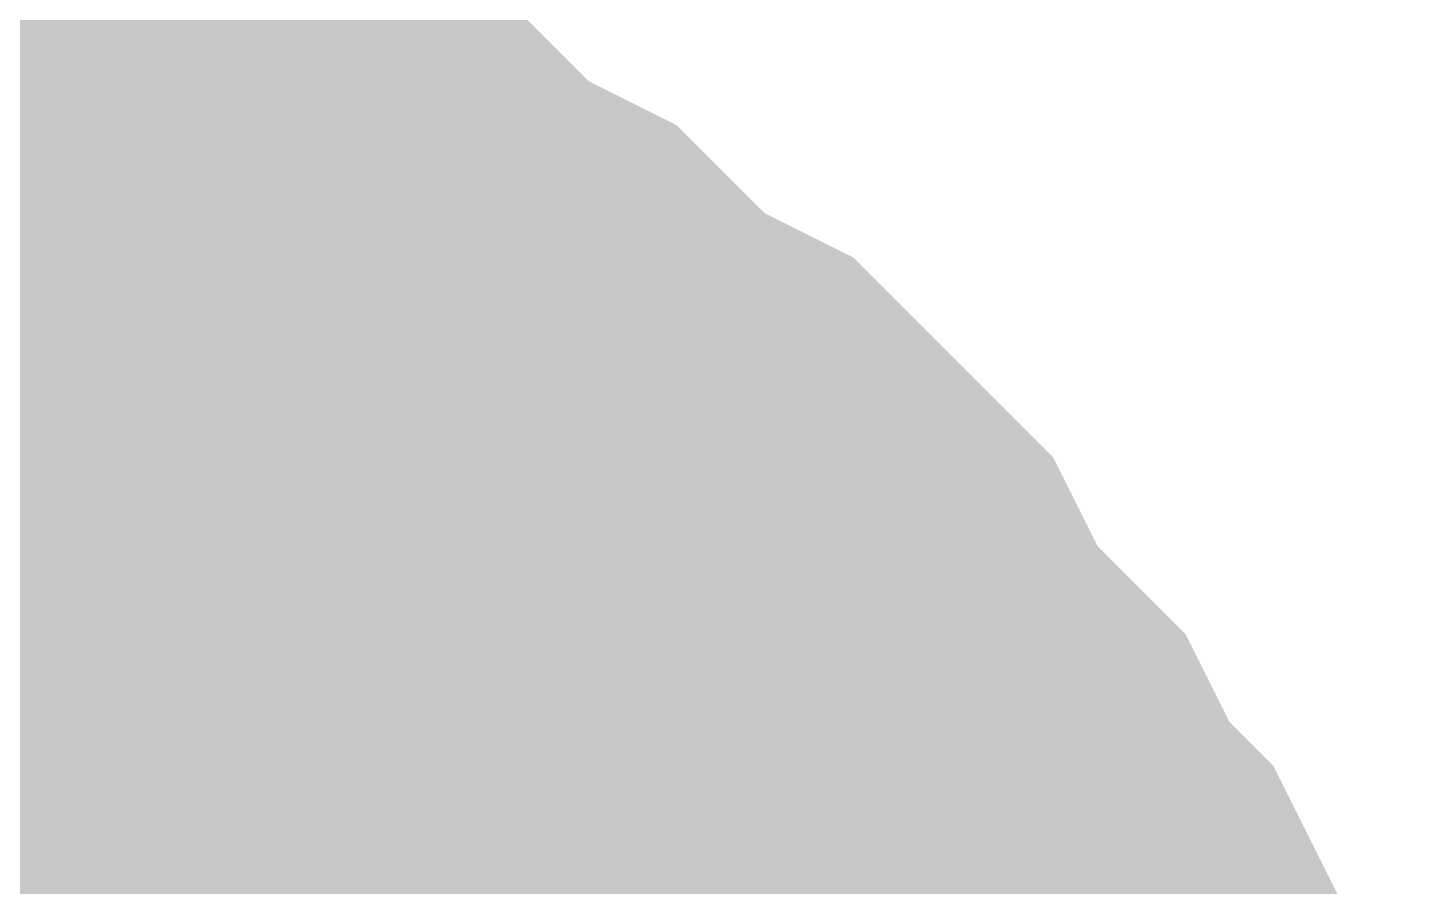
# Model space of a CAD drawing. Header units: inches. Extents: x 0 to 841, y 0 to 594.
# Drawn here: x 445.164 to 445.87, y 552.882 to 553.32 of the extents above; entities that cross this region are included whole.
import ezdxf

# ---------------------------------------------------------------- set-up
doc = ezdxf.new("R2010")
doc.units = ezdxf.units.IN
doc.layers.add('Sheet', color=255, linetype='Continuous')

msp = doc.modelspace()

# ---------------------------------------------------------------- linework, layer by layer
at = {"layer": 'Sheet'}
for points in [[(445.00147, 552.49546, 0.7493, 0.7493, 0), (445.00147, 554.98843, 0.7493, 0.7493, 0)], [(445.00147, 553.25908, 0.29972, 0.29972, 0), (445.04638, 553.25908, 0.29972, 0.29972, 0), (445.0913, 553.25908, 0.29972, 0.29972, 0), (445.11376, 553.25908, 0.29972, 0.29972, 0), (445.15867, 553.23662, 0.29972, 0.29972, 0), (445.20359, 553.23662, 0.29972, 0.29972, 0), (445.22605, 553.21416, 0.29972, 0.29972, 0), (445.27096, 553.21416, 0.29972, 0.29972, 0), (445.29342, 553.1917, 0.29972, 0.29972, 0), (445.33834, 553.1917, 0.29972, 0.29972, 0), (445.36079, 553.16924, 0.29972, 0.29972, 0), (445.40571, 553.14678, 0.29972, 0.29972, 0), (445.42817, 553.12432, 0.29972, 0.29972, 0), (445.45062, 553.10186, 0.29972, 0.29972, 0), (445.49554, 553.0794, 0.29972, 0.29972, 0), (445.518, 553.05694, 0.29972, 0.29972, 0), (445.54046, 553.03448, 0.29972, 0.29972, 0), (445.56291, 553.01202, 0.29972, 0.29972, 0), (445.58537, 552.96711, 0.29972, 0.29972, 0), (445.60783, 552.94465, 0.29972, 0.29972, 0), (445.63029, 552.92219, 0.29972, 0.29972, 0), (445.65274, 552.87727, 0.29972, 0.29972, 0), (445.6752, 552.85481, 0.29972, 0.29972, 0), (445.69766, 552.80989, 0.29972, 0.29972, 0), (445.69766, 552.78743, 0.29972, 0.29972, 0), (445.72012, 552.74251, 0.29972, 0.29972, 0), (445.72012, 552.72006, 0.29972, 0.29972, 0)], [(445.00147, 553.25908, 0.29972, 0.29972, 0), (445.04638, 553.25908, 0.29972, 0.29972, 0), (445.0913, 553.25908, 0.29972, 0.29972, 0), (445.11376, 553.25908, 0.29972, 0.29972, 0), (445.15867, 553.23662, 0.29972, 0.29972, 0), (445.20359, 553.23662, 0.29972, 0.29972, 0), (445.22605, 553.21416, 0.29972, 0.29972, 0), (445.27096, 553.21416, 0.29972, 0.29972, 0), (445.29342, 553.1917, 0.29972, 0.29972, 0), (445.33834, 553.1917, 0.29972, 0.29972, 0), (445.36079, 553.16924, 0.29972, 0.29972, 0), (445.40571, 553.14678, 0.29972, 0.29972, 0), (445.42817, 553.12432, 0.29972, 0.29972, 0), (445.45062, 553.10186, 0.29972, 0.29972, 0), (445.49554, 553.0794, 0.29972, 0.29972, 0), (445.518, 553.05694, 0.29972, 0.29972, 0), (445.54046, 553.03448, 0.29972, 0.29972, 0), (445.56291, 553.01202, 0.29972, 0.29972, 0), (445.58537, 552.96711, 0.29972, 0.29972, 0), (445.60783, 552.94465, 0.29972, 0.29972, 0), (445.63029, 552.92219, 0.29972, 0.29972, 0), (445.65274, 552.87727, 0.29972, 0.29972, 0), (445.6752, 552.85481, 0.29972, 0.29972, 0), (445.69766, 552.80989, 0.29972, 0.29972, 0), (445.69766, 552.78743, 0.29972, 0.29972, 0), (445.72012, 552.74251, 0.29972, 0.29972, 0), (445.72012, 552.72006, 0.29972, 0.29972, 0)], [(445.00147, 553.25908, 0.29972, 0.29972, 0), (445.04638, 553.25908, 0.29972, 0.29972, 0), (445.0913, 553.25908, 0.29972, 0.29972, 0), (445.11376, 553.25908, 0.29972, 0.29972, 0), (445.15867, 553.23662, 0.29972, 0.29972, 0), (445.20359, 553.23662, 0.29972, 0.29972, 0), (445.22605, 553.21416, 0.29972, 0.29972, 0), (445.27096, 553.21416, 0.29972, 0.29972, 0), (445.29342, 553.1917, 0.29972, 0.29972, 0), (445.33834, 553.1917, 0.29972, 0.29972, 0), (445.36079, 553.16924, 0.29972, 0.29972, 0), (445.40571, 553.14678, 0.29972, 0.29972, 0), (445.42817, 553.12432, 0.29972, 0.29972, 0), (445.45062, 553.10186, 0.29972, 0.29972, 0), (445.49554, 553.0794, 0.29972, 0.29972, 0), (445.518, 553.05694, 0.29972, 0.29972, 0), (445.54046, 553.03448, 0.29972, 0.29972, 0), (445.56291, 553.01202, 0.29972, 0.29972, 0), (445.58537, 552.96711, 0.29972, 0.29972, 0), (445.60783, 552.94465, 0.29972, 0.29972, 0), (445.63029, 552.92219, 0.29972, 0.29972, 0), (445.65274, 552.87727, 0.29972, 0.29972, 0), (445.6752, 552.85481, 0.29972, 0.29972, 0), (445.69766, 552.80989, 0.29972, 0.29972, 0), (445.69766, 552.78743, 0.29972, 0.29972, 0), (445.72012, 552.74251, 0.29972, 0.29972, 0), (445.72012, 552.72006, 0.29972, 0.29972, 0)], [(445.00147, 553.25908, 0.29972, 0.29972, 0), (445.04638, 553.25908, 0.29972, 0.29972, 0), (445.0913, 553.25908, 0.29972, 0.29972, 0), (445.11376, 553.25908, 0.29972, 0.29972, 0), (445.15867, 553.23662, 0.29972, 0.29972, 0), (445.20359, 553.23662, 0.29972, 0.29972, 0), (445.22605, 553.21416, 0.29972, 0.29972, 0), (445.27096, 553.21416, 0.29972, 0.29972, 0), (445.29342, 553.1917, 0.29972, 0.29972, 0), (445.33834, 553.1917, 0.29972, 0.29972, 0), (445.36079, 553.16924, 0.29972, 0.29972, 0), (445.40571, 553.14678, 0.29972, 0.29972, 0), (445.42817, 553.12432, 0.29972, 0.29972, 0), (445.45062, 553.10186, 0.29972, 0.29972, 0), (445.49554, 553.0794, 0.29972, 0.29972, 0), (445.518, 553.05694, 0.29972, 0.29972, 0), (445.54046, 553.03448, 0.29972, 0.29972, 0), (445.56291, 553.01202, 0.29972, 0.29972, 0), (445.58537, 552.96711, 0.29972, 0.29972, 0), (445.60783, 552.94465, 0.29972, 0.29972, 0), (445.63029, 552.92219, 0.29972, 0.29972, 0), (445.65274, 552.87727, 0.29972, 0.29972, 0), (445.6752, 552.85481, 0.29972, 0.29972, 0), (445.69766, 552.80989, 0.29972, 0.29972, 0), (445.69766, 552.78743, 0.29972, 0.29972, 0), (445.72012, 552.74251, 0.29972, 0.29972, 0), (445.72012, 552.72006, 0.29972, 0.29972, 0)], [(445.00147, 553.25908, 0.29972, 0.29972, 0), (445.04638, 553.25908, 0.29972, 0.29972, 0), (445.0913, 553.25908, 0.29972, 0.29972, 0), (445.11376, 553.25908, 0.29972, 0.29972, 0), (445.15867, 553.23662, 0.29972, 0.29972, 0), (445.20359, 553.23662, 0.29972, 0.29972, 0), (445.22605, 553.21416, 0.29972, 0.29972, 0), (445.27096, 553.21416, 0.29972, 0.29972, 0), (445.29342, 553.1917, 0.29972, 0.29972, 0), (445.33834, 553.1917, 0.29972, 0.29972, 0), (445.36079, 553.16924, 0.29972, 0.29972, 0), (445.40571, 553.14678, 0.29972, 0.29972, 0), (445.42817, 553.12432, 0.29972, 0.29972, 0), (445.45062, 553.10186, 0.29972, 0.29972, 0), (445.49554, 553.0794, 0.29972, 0.29972, 0), (445.518, 553.05694, 0.29972, 0.29972, 0), (445.54046, 553.03448, 0.29972, 0.29972, 0), (445.56291, 553.01202, 0.29972, 0.29972, 0), (445.58537, 552.96711, 0.29972, 0.29972, 0), (445.60783, 552.94465, 0.29972, 0.29972, 0), (445.63029, 552.92219, 0.29972, 0.29972, 0), (445.65274, 552.87727, 0.29972, 0.29972, 0), (445.6752, 552.85481, 0.29972, 0.29972, 0), (445.69766, 552.80989, 0.29972, 0.29972, 0), (445.69766, 552.78743, 0.29972, 0.29972, 0), (445.72012, 552.74251, 0.29972, 0.29972, 0), (445.72012, 552.72006, 0.29972, 0.29972, 0)], [(445.11376, 553.25908, 0.09906, 0.09906, 0), (445.15867, 553.23662, 0.09906, 0.09906, 0), (445.20359, 553.23662, 0.09906, 0.09906, 0), (445.22605, 553.21416, 0.09906, 0.09906, 0), (445.27096, 553.21416, 0.09906, 0.09906, 0), (445.29342, 553.1917, 0.09906, 0.09906, 0), (445.33834, 553.1917, 0.09906, 0.09906, 0), (445.36079, 553.16924, 0.09906, 0.09906, 0), (445.40571, 553.14678, 0.09906, 0.09906, 0), (445.42817, 553.12432, 0.09906, 0.09906, 0), (445.45062, 553.10186, 0.09906, 0.09906, 0), (445.49554, 553.0794, 0.09906, 0.09906, 0), (445.518, 553.05694, 0.09906, 0.09906, 0), (445.54046, 553.03448, 0.09906, 0.09906, 0), (445.56291, 553.01202, 0.09906, 0.09906, 0), (445.58537, 552.96711, 0.09906, 0.09906, 0), (445.60783, 552.94465, 0.09906, 0.09906, 0), (445.63029, 552.92219, 0.09906, 0.09906, 0), (445.65274, 552.87727, 0.09906, 0.09906, 0), (445.6752, 552.85481, 0.09906, 0.09906, 0), (445.69766, 552.80989, 0.09906, 0.09906, 0)], [(445.11376, 553.25908, 0.09906, 0.09906, 0), (445.15867, 553.23662, 0.09906, 0.09906, 0), (445.20359, 553.23662, 0.09906, 0.09906, 0), (445.22605, 553.21416, 0.09906, 0.09906, 0), (445.27096, 553.21416, 0.09906, 0.09906, 0), (445.29342, 553.1917, 0.09906, 0.09906, 0), (445.33834, 553.1917, 0.09906, 0.09906, 0), (445.36079, 553.16924, 0.09906, 0.09906, 0), (445.40571, 553.14678, 0.09906, 0.09906, 0), (445.42817, 553.12432, 0.09906, 0.09906, 0), (445.45062, 553.10186, 0.09906, 0.09906, 0), (445.49554, 553.0794, 0.09906, 0.09906, 0), (445.518, 553.05694, 0.09906, 0.09906, 0), (445.54046, 553.03448, 0.09906, 0.09906, 0), (445.56291, 553.01202, 0.09906, 0.09906, 0), (445.58537, 552.96711, 0.09906, 0.09906, 0), (445.60783, 552.94465, 0.09906, 0.09906, 0), (445.63029, 552.92219, 0.09906, 0.09906, 0), (445.65274, 552.87727, 0.09906, 0.09906, 0), (445.6752, 552.85481, 0.09906, 0.09906, 0), (445.69766, 552.80989, 0.09906, 0.09906, 0)], [(445.11376, 553.25908, 0.09906, 0.09906, 0), (445.15867, 553.23662, 0.09906, 0.09906, 0), (445.20359, 553.23662, 0.09906, 0.09906, 0), (445.22605, 553.21416, 0.09906, 0.09906, 0), (445.27096, 553.21416, 0.09906, 0.09906, 0), (445.29342, 553.1917, 0.09906, 0.09906, 0), (445.33834, 553.1917, 0.09906, 0.09906, 0), (445.36079, 553.16924, 0.09906, 0.09906, 0), (445.40571, 553.14678, 0.09906, 0.09906, 0), (445.42817, 553.12432, 0.09906, 0.09906, 0), (445.45062, 553.10186, 0.09906, 0.09906, 0), (445.49554, 553.0794, 0.09906, 0.09906, 0), (445.518, 553.05694, 0.09906, 0.09906, 0), (445.54046, 553.03448, 0.09906, 0.09906, 0), (445.56291, 553.01202, 0.09906, 0.09906, 0), (445.58537, 552.96711, 0.09906, 0.09906, 0), (445.60783, 552.94465, 0.09906, 0.09906, 0), (445.63029, 552.92219, 0.09906, 0.09906, 0), (445.65274, 552.87727, 0.09906, 0.09906, 0), (445.6752, 552.85481, 0.09906, 0.09906, 0), (445.69766, 552.80989, 0.09906, 0.09906, 0)], [(445.11376, 553.25908, 0.09906, 0.09906, 0), (445.15867, 553.23662, 0.09906, 0.09906, 0), (445.20359, 553.23662, 0.09906, 0.09906, 0), (445.22605, 553.21416, 0.09906, 0.09906, 0), (445.27096, 553.21416, 0.09906, 0.09906, 0), (445.29342, 553.1917, 0.09906, 0.09906, 0), (445.33834, 553.1917, 0.09906, 0.09906, 0), (445.36079, 553.16924, 0.09906, 0.09906, 0), (445.40571, 553.14678, 0.09906, 0.09906, 0), (445.42817, 553.12432, 0.09906, 0.09906, 0), (445.45062, 553.10186, 0.09906, 0.09906, 0), (445.49554, 553.0794, 0.09906, 0.09906, 0), (445.518, 553.05694, 0.09906, 0.09906, 0), (445.54046, 553.03448, 0.09906, 0.09906, 0), (445.56291, 553.01202, 0.09906, 0.09906, 0), (445.58537, 552.96711, 0.09906, 0.09906, 0), (445.60783, 552.94465, 0.09906, 0.09906, 0), (445.63029, 552.92219, 0.09906, 0.09906, 0), (445.65274, 552.87727, 0.09906, 0.09906, 0), (445.6752, 552.85481, 0.09906, 0.09906, 0), (445.69766, 552.80989, 0.09906, 0.09906, 0)], [(445.11376, 553.25908, 0.09906, 0.09906, 0), (445.15867, 553.23662, 0.09906, 0.09906, 0), (445.20359, 553.23662, 0.09906, 0.09906, 0), (445.22605, 553.21416, 0.09906, 0.09906, 0), (445.27096, 553.21416, 0.09906, 0.09906, 0), (445.29342, 553.1917, 0.09906, 0.09906, 0), (445.33834, 553.1917, 0.09906, 0.09906, 0), (445.36079, 553.16924, 0.09906, 0.09906, 0), (445.40571, 553.14678, 0.09906, 0.09906, 0), (445.42817, 553.12432, 0.09906, 0.09906, 0), (445.45062, 553.10186, 0.09906, 0.09906, 0), (445.49554, 553.0794, 0.09906, 0.09906, 0), (445.518, 553.05694, 0.09906, 0.09906, 0), (445.54046, 553.03448, 0.09906, 0.09906, 0), (445.56291, 553.01202, 0.09906, 0.09906, 0), (445.58537, 552.96711, 0.09906, 0.09906, 0), (445.60783, 552.94465, 0.09906, 0.09906, 0), (445.63029, 552.92219, 0.09906, 0.09906, 0), (445.65274, 552.87727, 0.09906, 0.09906, 0), (445.6752, 552.85481, 0.09906, 0.09906, 0), (445.69766, 552.80989, 0.09906, 0.09906, 0)], [(445.00147, 552.98957, 0.29972, 0.29972, 0), (445.02393, 552.98957, 0.29972, 0.29972, 0), (445.04638, 552.98957, 0.29972, 0.29972, 0), (445.0913, 552.98957, 0.29972, 0.29972, 0), (445.11376, 552.98957, 0.29972, 0.29972, 0), (445.13622, 552.96711, 0.29972, 0.29972, 0), (445.15867, 552.96711, 0.29972, 0.29972, 0), (445.18113, 552.96711, 0.29972, 0.29972, 0), (445.20359, 552.94465, 0.29972, 0.29972, 0), (445.22605, 552.94465, 0.29972, 0.29972, 0), (445.2485, 552.92219, 0.29972, 0.29972, 0), (445.27096, 552.92219, 0.29972, 0.29972, 0), (445.29342, 552.89973, 0.29972, 0.29972, 0), (445.31588, 552.89973, 0.29972, 0.29972, 0), (445.33834, 552.87727, 0.29972, 0.29972, 0), (445.36079, 552.85481, 0.29972, 0.29972, 0), (445.36079, 552.85481, 0.29972, 0.29972, 0), (445.38325, 552.83235, 0.29972, 0.29972, 0), (445.40571, 552.80989, 0.29972, 0.29972, 0), (445.42817, 552.78743, 0.29972, 0.29972, 0), (445.42817, 552.76497, 0.29972, 0.29972, 0), (445.45062, 552.74251, 0.29972, 0.29972, 0), (445.45062, 552.72006, 0.29972, 0.29972, 0)], [(445.00147, 552.98957, 0.29972, 0.29972, 0), (445.02393, 552.98957, 0.29972, 0.29972, 0), (445.04638, 552.98957, 0.29972, 0.29972, 0), (445.0913, 552.98957, 0.29972, 0.29972, 0), (445.11376, 552.98957, 0.29972, 0.29972, 0), (445.13622, 552.96711, 0.29972, 0.29972, 0), (445.15867, 552.96711, 0.29972, 0.29972, 0), (445.18113, 552.96711, 0.29972, 0.29972, 0), (445.20359, 552.94465, 0.29972, 0.29972, 0), (445.22605, 552.94465, 0.29972, 0.29972, 0), (445.2485, 552.92219, 0.29972, 0.29972, 0), (445.27096, 552.92219, 0.29972, 0.29972, 0), (445.29342, 552.89973, 0.29972, 0.29972, 0), (445.31588, 552.89973, 0.29972, 0.29972, 0), (445.33834, 552.87727, 0.29972, 0.29972, 0), (445.36079, 552.85481, 0.29972, 0.29972, 0), (445.36079, 552.85481, 0.29972, 0.29972, 0), (445.38325, 552.83235, 0.29972, 0.29972, 0), (445.40571, 552.80989, 0.29972, 0.29972, 0), (445.42817, 552.78743, 0.29972, 0.29972, 0), (445.42817, 552.76497, 0.29972, 0.29972, 0), (445.45062, 552.74251, 0.29972, 0.29972, 0), (445.45062, 552.72006, 0.29972, 0.29972, 0)], [(445.00147, 552.98957, 0.29972, 0.29972, 0), (445.02393, 552.98957, 0.29972, 0.29972, 0), (445.04638, 552.98957, 0.29972, 0.29972, 0), (445.0913, 552.98957, 0.29972, 0.29972, 0), (445.11376, 552.98957, 0.29972, 0.29972, 0), (445.13622, 552.96711, 0.29972, 0.29972, 0), (445.15867, 552.96711, 0.29972, 0.29972, 0), (445.18113, 552.96711, 0.29972, 0.29972, 0), (445.20359, 552.94465, 0.29972, 0.29972, 0), (445.22605, 552.94465, 0.29972, 0.29972, 0), (445.2485, 552.92219, 0.29972, 0.29972, 0), (445.27096, 552.92219, 0.29972, 0.29972, 0), (445.29342, 552.89973, 0.29972, 0.29972, 0), (445.31588, 552.89973, 0.29972, 0.29972, 0), (445.33834, 552.87727, 0.29972, 0.29972, 0), (445.36079, 552.85481, 0.29972, 0.29972, 0), (445.36079, 552.85481, 0.29972, 0.29972, 0), (445.38325, 552.83235, 0.29972, 0.29972, 0), (445.40571, 552.80989, 0.29972, 0.29972, 0), (445.42817, 552.78743, 0.29972, 0.29972, 0), (445.42817, 552.76497, 0.29972, 0.29972, 0), (445.45062, 552.74251, 0.29972, 0.29972, 0), (445.45062, 552.72006, 0.29972, 0.29972, 0)], [(445.00147, 552.98957, 0.29972, 0.29972, 0), (445.02393, 552.98957, 0.29972, 0.29972, 0), (445.04638, 552.98957, 0.29972, 0.29972, 0), (445.0913, 552.98957, 0.29972, 0.29972, 0), (445.11376, 552.98957, 0.29972, 0.29972, 0), (445.13622, 552.96711, 0.29972, 0.29972, 0), (445.15867, 552.96711, 0.29972, 0.29972, 0), (445.18113, 552.96711, 0.29972, 0.29972, 0), (445.20359, 552.94465, 0.29972, 0.29972, 0), (445.22605, 552.94465, 0.29972, 0.29972, 0), (445.2485, 552.92219, 0.29972, 0.29972, 0), (445.27096, 552.92219, 0.29972, 0.29972, 0), (445.29342, 552.89973, 0.29972, 0.29972, 0), (445.31588, 552.89973, 0.29972, 0.29972, 0), (445.33834, 552.87727, 0.29972, 0.29972, 0), (445.36079, 552.85481, 0.29972, 0.29972, 0), (445.36079, 552.85481, 0.29972, 0.29972, 0), (445.38325, 552.83235, 0.29972, 0.29972, 0), (445.40571, 552.80989, 0.29972, 0.29972, 0), (445.42817, 552.78743, 0.29972, 0.29972, 0), (445.42817, 552.76497, 0.29972, 0.29972, 0), (445.45062, 552.74251, 0.29972, 0.29972, 0), (445.45062, 552.72006, 0.29972, 0.29972, 0)], [(445.11376, 552.98957, 0.09906, 0.09906, 0), (445.13622, 552.96711, 0.09906, 0.09906, 0), (445.15867, 552.96711, 0.09906, 0.09906, 0), (445.18113, 552.96711, 0.09906, 0.09906, 0), (445.20359, 552.94465, 0.09906, 0.09906, 0), (445.22605, 552.94465, 0.09906, 0.09906, 0), (445.2485, 552.92219, 0.09906, 0.09906, 0), (445.27096, 552.92219, 0.09906, 0.09906, 0), (445.29342, 552.89973, 0.09906, 0.09906, 0), (445.31588, 552.89973, 0.09906, 0.09906, 0), (445.33834, 552.87727, 0.09906, 0.09906, 0), (445.36079, 552.85481, 0.09906, 0.09906, 0), (445.36079, 552.85481, 0.09906, 0.09906, 0), (445.38325, 552.83235, 0.09906, 0.09906, 0)], [(445.11376, 552.98957, 0.09906, 0.09906, 0), (445.13622, 552.96711, 0.09906, 0.09906, 0), (445.15867, 552.96711, 0.09906, 0.09906, 0), (445.18113, 552.96711, 0.09906, 0.09906, 0), (445.20359, 552.94465, 0.09906, 0.09906, 0), (445.22605, 552.94465, 0.09906, 0.09906, 0), (445.2485, 552.92219, 0.09906, 0.09906, 0), (445.27096, 552.92219, 0.09906, 0.09906, 0), (445.29342, 552.89973, 0.09906, 0.09906, 0), (445.31588, 552.89973, 0.09906, 0.09906, 0), (445.33834, 552.87727, 0.09906, 0.09906, 0), (445.36079, 552.85481, 0.09906, 0.09906, 0), (445.36079, 552.85481, 0.09906, 0.09906, 0), (445.38325, 552.83235, 0.09906, 0.09906, 0)], [(445.11376, 552.98957, 0.09906, 0.09906, 0), (445.13622, 552.96711, 0.09906, 0.09906, 0), (445.15867, 552.96711, 0.09906, 0.09906, 0), (445.18113, 552.96711, 0.09906, 0.09906, 0), (445.20359, 552.94465, 0.09906, 0.09906, 0), (445.22605, 552.94465, 0.09906, 0.09906, 0), (445.2485, 552.92219, 0.09906, 0.09906, 0), (445.27096, 552.92219, 0.09906, 0.09906, 0), (445.29342, 552.89973, 0.09906, 0.09906, 0), (445.31588, 552.89973, 0.09906, 0.09906, 0), (445.33834, 552.87727, 0.09906, 0.09906, 0), (445.36079, 552.85481, 0.09906, 0.09906, 0), (445.36079, 552.85481, 0.09906, 0.09906, 0), (445.38325, 552.83235, 0.09906, 0.09906, 0)], [(445.11376, 552.98957, 0.09906, 0.09906, 0), (445.13622, 552.96711, 0.09906, 0.09906, 0), (445.15867, 552.96711, 0.09906, 0.09906, 0), (445.18113, 552.96711, 0.09906, 0.09906, 0), (445.20359, 552.94465, 0.09906, 0.09906, 0), (445.22605, 552.94465, 0.09906, 0.09906, 0), (445.2485, 552.92219, 0.09906, 0.09906, 0), (445.27096, 552.92219, 0.09906, 0.09906, 0), (445.29342, 552.89973, 0.09906, 0.09906, 0), (445.31588, 552.89973, 0.09906, 0.09906, 0), (445.33834, 552.87727, 0.09906, 0.09906, 0), (445.36079, 552.85481, 0.09906, 0.09906, 0), (445.36079, 552.85481, 0.09906, 0.09906, 0), (445.38325, 552.83235, 0.09906, 0.09906, 0)]]:
    msp.add_lwpolyline(points, format="xyseb", dxfattribs=at)
msp.add_lwpolyline([(444.74601, 552.50002, 0.508, 0.508, 1), (445.25401, 552.50002, 0.508, 0.508, 1)], format="xyseb", close=True, dxfattribs=at)

doc.saveas('drawing.dxf')
